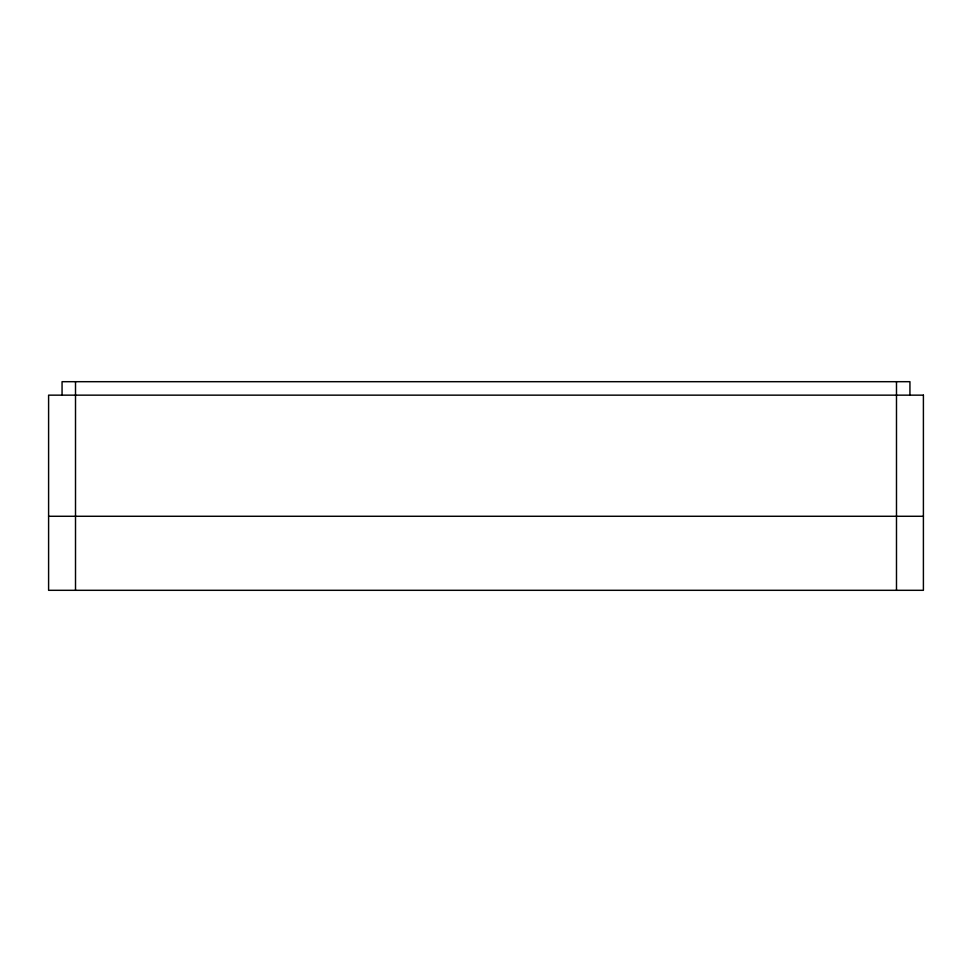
<?xml version="1.0" encoding="UTF-8"?>
<svg xmlns="http://www.w3.org/2000/svg" width="972" height="972" viewBox="0 0 972 972"><rect width="100%" height="100%" fill="white"/><g stroke="black" fill="none" stroke-linecap="round" stroke-linejoin="round"><path stroke-width="1.46" d="M48.6 516.278L923.4 516.278M909.938 395.154L909.938 381.692L62.062 381.692L62.062 395.154M896.488 381.692L896.488 590.308M75.512 381.692L75.512 590.308M923.4 395.154L48.6 395.154L48.6 590.308L923.4 590.308L923.4 395.154"/></g></svg>
